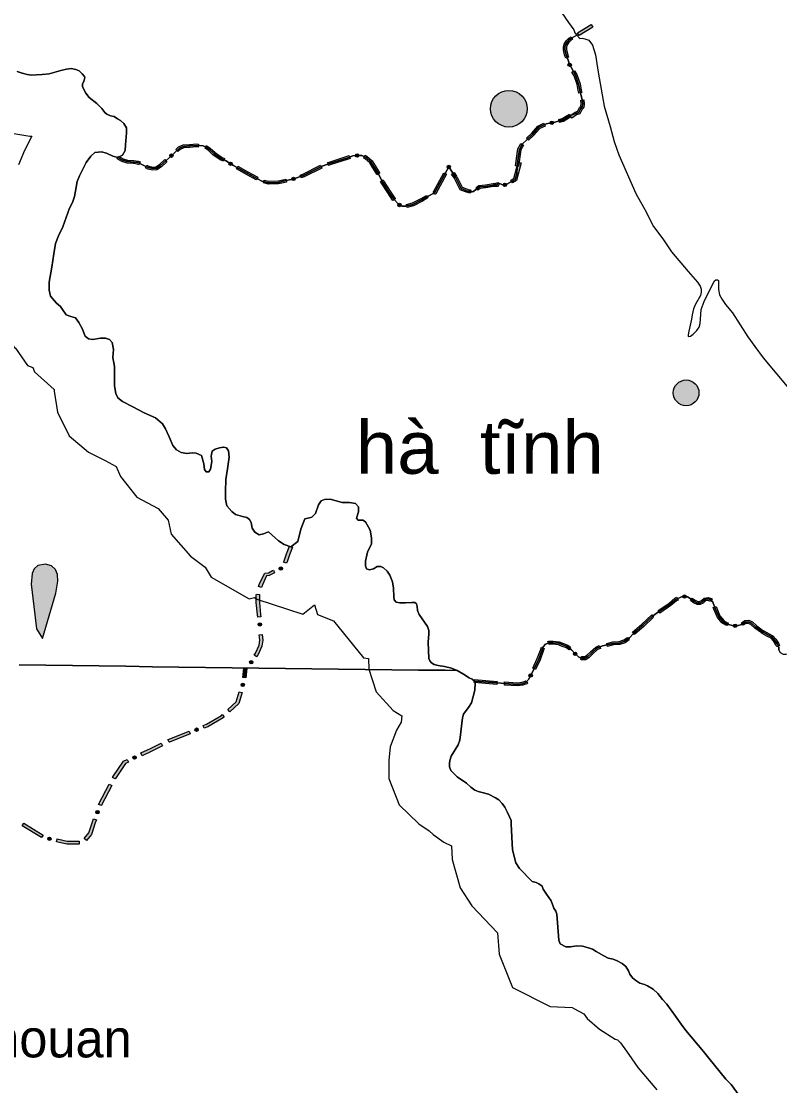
# Model space of a CAD drawing. Header units: metres. Extents: x -835890 to 1024355, y 79891 to 2211954.
# Drawn here: x -309398 to -209098, y 1499002 to 1639864 of the extents above; entities that cross this region are included whole.
import ezdxf
from ezdxf.enums import TextEntityAlignment as Align

# ---------------------------------------------------------------- set-up
doc = ezdxf.new("R2010")
doc.units = ezdxf.units.M
doc.header["$LTSCALE"] = 2200
for name, color, linetype, lineweight in [('11', 7, 'Continuous', 13), ('12', 7, 'Continuous', 13), ('13', 7, 'Continuous', 13), ('18', 7, 'Continuous', 13), ('20', 7, 'Continuous', 13), ('35', 7, 'Continuous', 13), ('36', 7, 'Continuous', 13), ('37', 7, 'Continuous', 13), ('8', 7, 'Continuous', 13)]:
    doc.layers.add(name, color=color, linetype=linetype, lineweight=lineweight)
doc.layers.add('3', color=7, linetype='Continuous')

msp = doc.modelspace()

# ---------------------------------------------------------------- hatches: boundary and pattern name
at = {"layer": '20'}
msp.add_hatch(color=256, dxfattribs=at).paths.add_polyline_path([(-306615, 1558192), (-304848, 1564178), (-304577, 1565779), (-304632, 1566636), (-304873, 1567297), (-305409, 1567813), (-306209, 1568034), (-307230, 1567830), (-307689, 1567408), (-307975, 1566795), (-308100, 1565388), (-307366, 1559485)])
at = {"layer": '37'}
for points in [[(-235836, 1638344), (-234031, 1639445), (-233823, 1639103), (-235628, 1638002)], [(-237396, 1634988), (-237544, 1635431), (-237694, 1636099), (-237694, 1636494), (-237618, 1636840), (-237325, 1637266), (-236978, 1637647), (-236690, 1637823), (-236482, 1637482), (-236721, 1637336), (-237011, 1637017), (-237244, 1636678), (-237294, 1636450), (-237294, 1636144), (-237158, 1635538), (-237016, 1635115)], [(-236984, 1634306, 1), (-236767, 1633912, 1)], [(-235657, 1630357), (-235732, 1630695), (-235889, 1631494), (-236300, 1632646), (-236569, 1633136), (-236219, 1633329), (-235934, 1632811), (-235502, 1631601), (-235341, 1630777), (-235267, 1630444)], [(-236826, 1627377), (-236156, 1627841), (-235797, 1627952), (-235564, 1628439), (-235393, 1628652), (-235355, 1628926), (-235396, 1629422), (-234997, 1629454), (-234953, 1628915), (-235011, 1628489), (-235223, 1628225), (-235511, 1627621), (-235979, 1627477), (-236598, 1627048)], [(-238315, 1626871), (-237868, 1626996), (-237204, 1627384), (-236918, 1627556), (-236712, 1627213), (-237000, 1627040), (-237711, 1626624), (-238207, 1626486)], [(-242578, 1624413), (-241888, 1625054), (-241065, 1625997), (-240278, 1626368), (-240108, 1626006), (-240819, 1625670), (-241601, 1624775), (-242305, 1624120)], [(-239011, 1626485, 1), (-239452, 1626396, 1)], [(-288948, 1622915), (-288594, 1623247), (-288006, 1623503), (-287145, 1623569), (-286191, 1623639), (-285972, 1623623), (-286001, 1623224), (-286191, 1623238), (-287115, 1623170), (-287908, 1623109), (-288371, 1622908), (-288675, 1622623)], [(-284938, 1623427), (-284853, 1623392), (-284409, 1623084), (-283772, 1622479), (-283277, 1622139), (-282817, 1621832), (-282508, 1621704), (-282660, 1621335), (-283006, 1621477), (-283502, 1621808), (-284025, 1622168), (-284662, 1622773), (-285046, 1623039), (-285092, 1623058)], [(-244028, 1620717), (-243715, 1622968), (-243336, 1623672), (-242984, 1623483), (-243328, 1622842), (-243632, 1620662)], [(-296538, 1622008), (-295933, 1621677), (-295337, 1621498), (-294527, 1621436), (-293949, 1621368), (-293693, 1621245), (-293867, 1620885), (-294062, 1620978), (-294566, 1621038), (-295411, 1621103), (-296088, 1621306), (-296730, 1621657)], [(-292792, 1620815), (-292541, 1620696), (-291955, 1620579), (-291588, 1620605), (-291104, 1620918), (-290411, 1621554), (-290140, 1621259), (-290859, 1620601), (-291457, 1620213), (-291981, 1620176), (-292668, 1620313), (-292963, 1620453)], [(-289377, 1622239, 1), (-289706, 1621931, 1)], [(-268879, 1621160), (-268555, 1621271), (-266423, 1621962), (-266033, 1622102), (-265898, 1621725), (-266294, 1621583), (-268429, 1620892), (-268749, 1620782)], [(-264769, 1622114, 1), (-265218, 1622087, 1)], [(-263943, 1622133), (-263686, 1622015), (-263006, 1621403), (-262544, 1620676), (-262031, 1619810), (-262000, 1619753), (-262352, 1619563), (-262379, 1619613), (-262885, 1620467), (-263314, 1621142), (-263908, 1621677), (-264109, 1621769)], [(-281532, 1620897, 1), (-281911, 1621139, 1)], [(-280765, 1620684), (-279442, 1619951), (-278133, 1619248), (-278323, 1618896), (-279633, 1619600), (-280959, 1620334)], [(-272516, 1619517), (-272151, 1619642), (-269841, 1620805), (-269661, 1620447), (-271995, 1619272), (-272387, 1619138)], [(-252758, 1620786, 1), (-252974, 1620391, 1)], [(-244642, 1618836), (-244248, 1619055), (-243697, 1621212), (-243309, 1621113), (-243904, 1618790), (-244447, 1618487)], [(-277275, 1618854), (-276667, 1618702), (-275441, 1618733), (-274792, 1618887), (-274415, 1618972), (-274328, 1618582), (-274702, 1618498), (-275389, 1618334), (-276711, 1618301), (-277372, 1618466)], [(-273185, 1619077, 1), (-273611, 1618932, 1)], [(-261525, 1618873), (-261396, 1618634), (-260605, 1617369), (-259978, 1616459), (-259922, 1616396), (-260221, 1616130), (-260294, 1616212), (-260940, 1617149), (-261741, 1618433), (-261877, 1618683)], [(-254918, 1617297), (-254887, 1617313), (-253522, 1619807), (-253171, 1619615), (-254594, 1617014), (-254734, 1616942)], [(-252154, 1619859), (-251824, 1619350), (-252160, 1619132), (-252490, 1619641)], [(-251814, 1619332), (-251079, 1617895), (-250520, 1617671), (-250155, 1617558), (-250007, 1617577), (-249957, 1617180), (-250190, 1617151), (-250653, 1617293), (-251367, 1617579), (-252170, 1619150)], [(-249247, 1617856), (-248877, 1618130), (-248018, 1618222), (-246975, 1618380), (-246606, 1618404), (-246548, 1618525), (-246187, 1618353), (-246346, 1618021), (-246932, 1617982), (-247966, 1617825), (-248726, 1617743), (-249008, 1617534)], [(-245226, 1618293, 1), (-245653, 1618151, 1)], [(-259178, 1615450, 1), (-259581, 1615651, 1)], [(-258476, 1615609), (-257678, 1615822), (-256523, 1616415), (-255811, 1616827), (-255611, 1616481), (-256332, 1616064), (-257533, 1615447), (-258373, 1615223)], [(-274702, 1568308), (-274626, 1568484), (-274325, 1569391), (-273919, 1570407), (-273548, 1570259), (-273949, 1569254), (-274252, 1568342), (-274334, 1568151)], [(-278017, 1565060), (-277887, 1565449), (-277212, 1566839), (-276718, 1566891), (-276172, 1567188), (-276052, 1567230), (-275920, 1566853), (-276009, 1566821), (-276597, 1566501), (-276950, 1566464), (-277516, 1565297), (-277637, 1564933)], [(-274902, 1567578, 1), (-275253, 1567296, 1)], [(-278133, 1561028), (-278155, 1561315), (-278315, 1562945), (-278315, 1563898), (-278280, 1564072), (-277888, 1563993), (-277915, 1563858), (-277915, 1562965), (-277757, 1561350), (-277734, 1561060)], [(-225182, 1561887), (-223734, 1562873), (-222958, 1563520), (-222715, 1563635), (-222544, 1563274), (-222741, 1563180), (-223493, 1562553), (-224957, 1561556)], [(-221463, 1563716, 1), (-221912, 1563748, 1)], [(-220663, 1563535), (-220279, 1563240), (-219925, 1563077), (-219698, 1563077), (-219447, 1563203), (-219073, 1563543), (-218557, 1563623), (-218109, 1563500), (-217997, 1563376), (-218294, 1563108), (-218328, 1563145), (-218580, 1563214), (-218893, 1563166), (-219219, 1562870), (-219604, 1562677), (-220013, 1562677), (-220487, 1562896), (-220906, 1563217)], [(-217508, 1562435), (-217428, 1562217), (-216996, 1561167), (-216496, 1560580), (-216069, 1560323), (-215901, 1560274), (-216013, 1559890), (-216231, 1559954), (-216759, 1560270), (-217341, 1560957), (-217800, 1562072), (-217884, 1562297)], [(-228248, 1559297), (-227311, 1560093), (-226063, 1561278), (-226006, 1561317), (-225778, 1560988), (-225810, 1560966), (-227044, 1559796), (-227989, 1558992)], [(-277873, 1560271, 1), (-277837, 1559823, 1)], [(-214759, 1559854, 1), (-215207, 1559898, 1)], [(-214144, 1560273), (-213719, 1560557), (-213166, 1560597), (-212711, 1560369), (-212127, 1559850), (-211399, 1559339), (-211628, 1559012), (-212376, 1559535), (-212937, 1560035), (-213247, 1560190), (-213585, 1560166), (-213922, 1559940)], [(-278603, 1555975), (-278434, 1556241), (-277959, 1557284), (-277871, 1557964), (-277936, 1558682), (-277538, 1558718), (-277468, 1557957), (-277571, 1557173), (-278082, 1556050), (-278266, 1555761)], [(-231972, 1557538), (-231154, 1557724), (-230337, 1557787), (-229717, 1557993), (-229205, 1558334), (-228984, 1558002), (-229540, 1557631), (-230257, 1557392), (-231094, 1557327), (-231883, 1557148)], [(-228580, 1559015), (-228248, 1559297), (-227989, 1558992), (-228321, 1558710)], [(-211354, 1559308), (-211191, 1559194), (-210502, 1558818), (-209991, 1558545), (-209607, 1558091), (-209276, 1557561), (-209134, 1557277), (-209492, 1557098), (-209625, 1557365), (-209931, 1557855), (-210247, 1558228), (-210691, 1558466), (-211402, 1558854), (-211584, 1558981)], [(-241757, 1554277), (-241156, 1555530), (-240746, 1556635), (-240600, 1557023), (-240226, 1556882), (-240371, 1556495), (-240788, 1555373), (-241396, 1554104)], [(-239765, 1557770), (-239622, 1557821), (-239038, 1557821), (-238267, 1557753), (-237700, 1557520), (-237102, 1557287), (-236757, 1557018), (-237002, 1556703), (-237301, 1556935), (-237849, 1557148), (-238363, 1557360), (-239056, 1557421), (-239553, 1557421), (-239631, 1557393)], [(-235299, 1555804), (-235230, 1555783), (-234873, 1555783), (-234588, 1555964), (-234123, 1556399), (-233396, 1557057), (-232960, 1557241), (-232804, 1556872), (-233178, 1556715), (-233852, 1556104), (-234342, 1555647), (-234757, 1555383), (-235291, 1555383), (-235417, 1555422)], [(-278827, 1555195, 1), (-279145, 1554876, 1)], [(-236008, 1556003, 1), (-236316, 1556332, 1)], [(-280110, 1553034), (-279987, 1554273), (-279589, 1554233), (-279712, 1552994)], [(-249456, 1552759), (-246467, 1552501), (-246502, 1552103), (-249490, 1552360)], [(-245473, 1552429), (-243805, 1552308), (-243152, 1552401), (-242776, 1552535), (-242726, 1552595), (-242420, 1552337), (-242541, 1552195), (-243056, 1552011), (-243791, 1551906), (-245501, 1552030)], [(-241928, 1553500, 1), (-242138, 1553102, 1)], [(-282085, 1548791), (-280973, 1549813), (-280585, 1551135), (-280201, 1551023), (-280620, 1549593), (-281815, 1548496)], [(-280048, 1552254, 1), (-280174, 1551822, 1)], [(-285360, 1546674), (-284921, 1546850), (-282934, 1548011), (-282822, 1548114), (-282551, 1547820), (-282695, 1547687), (-284745, 1546489), (-285212, 1546302)], [(-290015, 1544803), (-289961, 1544830), (-287217, 1545930), (-287068, 1545558), (-289796, 1544465), (-289836, 1544445)], [(-286005, 1546200, 1), (-286423, 1546032, 1)], [(-293600, 1543037), (-292321, 1543647), (-290909, 1544355), (-290730, 1543997), (-292145, 1543288), (-293428, 1542676)], [(-294213, 1542523, 1), (-294619, 1542329, 1)], [(-297323, 1539785), (-297283, 1539862), (-295901, 1541939), (-295405, 1542176), (-295233, 1541815), (-295629, 1541626), (-296938, 1539658), (-296969, 1539600)], [(-299177, 1536210), (-299144, 1536302), (-297786, 1538899), (-297432, 1538714), (-298777, 1536141), (-298800, 1536076)], [(-299249, 1535413, 1), (-299400, 1534989, 1)], [(-301095, 1531731), (-300483, 1532446), (-299990, 1533928), (-299848, 1534326), (-299472, 1534192), (-299612, 1533797), (-300128, 1532246), (-300791, 1531471)], [(-309067, 1533754), (-306517, 1532173), (-306728, 1531833), (-309278, 1533414)], [(-305466, 1531641, 1), (-305905, 1531739, 1)], [(-304666, 1531668), (-303311, 1531366), (-301743, 1531366), (-301743, 1530966), (-303355, 1530966), (-304753, 1531277)]]:
    msp.add_hatch(color=256, dxfattribs=at).paths.add_polyline_path(points)
at = {"layer": '8'}
for points in [[(-242489, 1628294, 1), (-247348, 1628294, 1)], [(-219774, 1590694, 1), (-223174, 1590694, 1)]]:
    msp.add_hatch(color=256, dxfattribs=at).paths.add_polyline_path(points)

# ---------------------------------------------------------------- linework, layer by layer
at = {"layer": '11'}
for points in [[(-243521, 1622905), (-243120, 1623651), (-242547, 1624168), (-241745, 1624915), (-240942, 1625834), (-239968, 1626293), (-238821, 1626523), (-237815, 1626803), (-236815, 1627384), (-235815, 1627737), (-235654, 1627786), (-235393, 1628332), (-235202, 1628571), (-235154, 1628921), (-235202, 1629510), (-235409, 1630163), (-235536, 1630736), (-235696, 1631548), (-236117, 1632729), (-236913, 1634178), (-237351, 1635485), (-237494, 1636122), (-237494, 1636472), (-237431, 1636759), (-237168, 1637141), (-236850, 1637492), (-235936, 1638049), (-235538, 1637608), (-235237, 1637640), (-234855, 1637564), (-234360, 1637348), (-233851, 1636687), (-233444, 1635440), (-233101, 1633138), (-232300, 1628623), (-231537, 1625952), (-230978, 1623967), (-230355, 1622199), (-228105, 1617074), (-226706, 1614555), (-226198, 1613461), (-225791, 1612724), (-224558, 1611083), (-223414, 1609353), (-221202, 1606759), (-219969, 1605321), (-219613, 1604812), (-219486, 1604405), (-219486, 1603998), (-219562, 1603566), (-220223, 1602421), (-220503, 1601811), (-220681, 1601022), (-220757, 1600463), (-221113, 1598860), (-221189, 1598351), (-221186, 1598167), (-220909, 1598199), (-220528, 1598478), (-220045, 1598962), (-219765, 1599369), (-219613, 1599852), (-219549, 1601060), (-219473, 1601722), (-219066, 1602765), (-217769, 1605461), (-217541, 1605665), (-217337, 1605665), (-217197, 1605550), (-217197, 1604991), (-217197, 1604355), (-217070, 1603668), (-216714, 1603057), (-216257, 1602396), (-215329, 1601264), (-213294, 1598110), (-212405, 1596812), (-211273, 1595349), (-207675, 1590987)], [(-299951, 1597745), (-300531, 1597827), (-300946, 1598201), (-301360, 1599196), (-301775, 1600025), (-302231, 1600606), (-302853, 1600813), (-303475, 1601020), (-303935, 1601702), (-304220, 1602140), (-304759, 1602555), (-305547, 1603467), (-305713, 1604297), (-305713, 1605334), (-305360, 1607325), (-305111, 1609109), (-304863, 1610436), (-304490, 1611474), (-303909, 1612677), (-303018, 1615117), (-302645, 1615863), (-302355, 1616692), (-302189, 1617646), (-302023, 1618641), (-301691, 1619428), (-300821, 1621170), (-300199, 1621999), (-299660, 1622496), (-298789, 1622579), (-298126, 1622413), (-297297, 1621999), (-296634, 1621833), (-296011, 1621491), (-295374, 1621300), (-294547, 1621237), (-294005, 1621173), (-293210, 1620791), (-292605, 1620505), (-291968, 1620377), (-291522, 1620409), (-290981, 1620759), (-289835, 1621810), (-288483, 1623077), (-287957, 1623306), (-287130, 1623370), (-286191, 1623438), (-285331, 1623375), (-284949, 1623215), (-284535, 1622929), (-283899, 1622324), (-283389, 1621973), (-282912, 1621655), (-282371, 1621432), (-281320, 1620763), (-279538, 1619775), (-277580, 1618724), (-276689, 1618501), (-275415, 1618533), (-274747, 1618692), (-273474, 1618979), (-272073, 1619457), (-269606, 1620699), (-268492, 1621081), (-266359, 1621772), (-265532, 1622069), (-264990, 1622101), (-264354, 1622101), (-263797, 1621846), (-263160, 1621272), (-262714, 1620572), (-262205, 1619712), (-261568, 1618533), (-260773, 1617259), (-260136, 1616335), (-259483, 1615603), (-259038, 1615380), (-258560, 1615380), (-257605, 1615635), (-256428, 1616240), (-255600, 1616718), (-254741, 1617164), (-252866, 1620588), (-251992, 1619241), (-251223, 1617737), (-250586, 1617482), (-250173, 1617355), (-249918, 1617387), (-249661, 1617299), (-248802, 1617937), (-247992, 1618023), (-246954, 1618181), (-246476, 1618212), (-246353, 1618469), (-245748, 1618215), (-245461, 1618215), (-245175, 1618310), (-244076, 1618923), (-243880, 1619690), (-243830, 1620690), (-243691, 1621690), (-243521, 1622905)], [(-257357, 1562960), (-257730, 1562960), (-258601, 1562897), (-259348, 1562897), (-259804, 1562980), (-260074, 1563312), (-260136, 1563707), (-260188, 1564866), (-260313, 1565675), (-260499, 1566110), (-260665, 1566567), (-260997, 1567106), (-261516, 1567542), (-261869, 1567708), (-262325, 1567708), (-262823, 1567397), (-263362, 1567272), (-263736, 1567417), (-263860, 1567812), (-263860, 1568434), (-263621, 1569596), (-263082, 1570717), (-263082, 1571506), (-263248, 1572543), (-263870, 1573623), (-264243, 1573830), (-264866, 1573830), (-265073, 1574121), (-264783, 1574951), (-264824, 1575615), (-265198, 1576030), (-265986, 1576196), (-266981, 1576196), (-268537, 1576604), (-269283, 1576562), (-269740, 1576397), (-270072, 1575857), (-270487, 1574712), (-270989, 1574243), (-271275, 1574157), (-271881, 1574014), (-272423, 1572657), (-272826, 1571040), (-273733, 1570333), (-274651, 1570632), (-275364, 1571130), (-276709, 1572290), (-277372, 1572041), (-277953, 1571917), (-278534, 1572248), (-278866, 1572788), (-278990, 1573534), (-279239, 1573949), (-279571, 1574198), (-280151, 1574323), (-281064, 1574613), (-281562, 1574986), (-282204, 1575725), (-282411, 1576637), (-282411, 1577633), (-282328, 1579209), (-282121, 1580619), (-281913, 1582195), (-281996, 1583024), (-282245, 1583439), (-282660, 1583522), (-283199, 1583439), (-283738, 1583232), (-284153, 1582983), (-284277, 1582319), (-284194, 1581614), (-284360, 1580577), (-284609, 1580246), (-284941, 1580246), (-285190, 1580536), (-285272, 1581282), (-285563, 1582402), (-286268, 1582692), (-286807, 1582734), (-287511, 1582651), (-288258, 1582817), (-288880, 1583149), (-289336, 1583730), (-289833, 1584892), (-290331, 1585929), (-290746, 1586593), (-291637, 1587381), (-293130, 1588045), (-294664, 1588833), (-296032, 1589539), (-296613, 1590037), (-296903, 1590617), (-297069, 1591613), (-297090, 1594179), (-297297, 1595381), (-297214, 1596418), (-297380, 1597371), (-297712, 1597745), (-298251, 1597952), (-298914, 1597910), (-299951, 1597745)], [(-209037, 1556317), (-209196, 1556667), (-209228, 1557018), (-209451, 1557463), (-209769, 1557973), (-210119, 1558387), (-210597, 1558642), (-211297, 1559024), (-212251, 1559693), (-212824, 1560202), (-213206, 1560393), (-213652, 1560361), (-214129, 1560043), (-214734, 1559852), (-215386, 1559915), (-216150, 1560138), (-216627, 1560425), (-217169, 1561062), (-217614, 1562145), (-217932, 1563004), (-218219, 1563323), (-218569, 1563418), (-218983, 1563355), (-219333, 1563036), (-219651, 1562877), (-219969, 1562877), (-220383, 1563068), (-220924, 1563482), (-221306, 1563705), (-221751, 1563737), (-222102, 1563705), (-222849, 1563350), (-223613, 1562713), (-225109, 1561695), (-225937, 1561122), (-227178, 1559944), (-228451, 1558862), (-228960, 1558258), (-229628, 1557812), (-230297, 1557589), (-231124, 1557526), (-232524, 1557207), (-233287, 1556886), (-233988, 1556251), (-234465, 1555806), (-234815, 1555583), (-235260, 1555583), (-235674, 1555710), (-236151, 1556156), (-236629, 1556665), (-237201, 1557111), (-237774, 1557334), (-238315, 1557557), (-239047, 1557621), (-239588, 1557621), (-240049, 1557456), (-240368, 1557074), (-240558, 1556565), (-240972, 1555452), (-241704, 1553924), (-242309, 1552779), (-242659, 1552365), (-243104, 1552206), (-243798, 1552107), (-246477, 1552301), (-249473, 1552560), (-249785, 1552788), (-250179, 1552975), (-250905, 1553452), (-251735, 1553950), (-251746, 1553954), (-252482, 1554240), (-253436, 1554489), (-254266, 1554593), (-254785, 1554738), (-255137, 1554947), (-255386, 1555217), (-255490, 1555549), (-255604, 1557708), (-255500, 1558808), (-255500, 1559223), (-255666, 1559763), (-256776, 1561361), (-256983, 1561901), (-257045, 1562399), (-257128, 1562752), (-257357, 1562960)]]:
    msp.add_lwpolyline(points, dxfattribs=at)
at = {"layer": '12'}
for points in [[(-238579, 1521714), (-238724, 1522108), (-238973, 1522482), (-239330, 1523467), (-239923, 1524339), (-240361, 1525020), (-240506, 1525394), (-240934, 1525701), (-241308, 1525888), (-241827, 1526012), (-243503, 1527765), (-243980, 1528513), (-244455, 1530198), (-244608, 1533629), (-244628, 1534106), (-244833, 1534572), (-245126, 1535248), (-245458, 1535871), (-245811, 1536369), (-246247, 1536826), (-246662, 1537096), (-247606, 1537594), (-248436, 1537822), (-248975, 1537926), (-249411, 1538134), (-249930, 1538508), (-250511, 1539027), (-251735, 1539878), (-252596, 1540708), (-252783, 1541186), (-252783, 1541622), (-252741, 1542037), (-252534, 1542598), (-251631, 1544134), (-251382, 1544716), (-251040, 1547685), (-250895, 1548183), (-250687, 1548474), (-250251, 1549034), (-249857, 1549678), (-249432, 1551336), (-249370, 1552269), (-249473, 1552560), (-246477, 1552301), (-243798, 1552107), (-243104, 1552206), (-242659, 1552365), (-242309, 1552779), (-241704, 1553924), (-240972, 1555452), (-240558, 1556565), (-240368, 1557074), (-240049, 1557456), (-239588, 1557621), (-239047, 1557621), (-238315, 1557557), (-237774, 1557334), (-237201, 1557111), (-236629, 1556665), (-236151, 1556156), (-235674, 1555710), (-235260, 1555583), (-234815, 1555583), (-234465, 1555806), (-233988, 1556251), (-233287, 1556886), (-232524, 1557207), (-231124, 1557526), (-230297, 1557589), (-229628, 1557812), (-228960, 1558258), (-228451, 1558862), (-227178, 1559944), (-225937, 1561122), (-225109, 1561695), (-223613, 1562713), (-222849, 1563350), (-222102, 1563705), (-221751, 1563737), (-221306, 1563705), (-220924, 1563482), (-220383, 1563068), (-219969, 1562877), (-219651, 1562877), (-219333, 1563036), (-218983, 1563355), (-218569, 1563418), (-218219, 1563323), (-217932, 1563004), (-217614, 1562145), (-217169, 1561062), (-216627, 1560425), (-216150, 1560138), (-215386, 1559915), (-214734, 1559852), (-214129, 1560043), (-213652, 1560361), (-213206, 1560393), (-212824, 1560202), (-212251, 1559693), (-211297, 1559024)], [(-211297, 1559024), (-210597, 1558642), (-210119, 1558387), (-209769, 1557973), (-209451, 1557463), (-209228, 1557018), (-209196, 1556667), (-209037, 1556317), (-208655, 1556126), (-208305, 1556126), (-207509, 1556253), (-206952, 1556412), (-206539, 1556444), (-206125, 1556221), (-205007, 1554663)], [(-213385, 1496232), (-215533, 1499160), (-216217, 1499866), (-218448, 1502629), (-219175, 1503542), (-221509, 1506304), (-222111, 1507156), (-222858, 1508215), (-224010, 1509814), (-224591, 1510416), (-225214, 1511205), (-225816, 1511787), (-226563, 1512223), (-226999, 1512389), (-227580, 1512555), (-228140, 1512908), (-228566, 1513282), (-228918, 1513781), (-229084, 1514217), (-229437, 1514757), (-229915, 1515172), (-230579, 1515546), (-231139, 1515733), (-231803, 1515878), (-232363, 1516169), (-233349, 1516750), (-233847, 1517083), (-234366, 1517269), (-235196, 1517456), (-235943, 1517498), (-236773, 1517373), (-237373, 1517401), (-238118, 1517775), (-238304, 1518242), (-238537, 1521132), (-238579, 1521714)]]:
    msp.add_lwpolyline(points, dxfattribs=at)
at = {"layer": '13'}
for points in [[(-239661, 1643593), (-237042, 1639726), (-236330, 1638734), (-236210, 1638352), (-235936, 1638049), (-236850, 1637492), (-237168, 1637141), (-237431, 1636759), (-237494, 1636472), (-237494, 1636122), (-237351, 1635485), (-236913, 1634178), (-236117, 1632729), (-235696, 1631548), (-235536, 1630736), (-235409, 1630163), (-235202, 1629510)], [(-251992, 1619241), (-252866, 1620588), (-254741, 1617164), (-255600, 1616718), (-256428, 1616240), (-257605, 1615635), (-258560, 1615380), (-259038, 1615380), (-259483, 1615603), (-260136, 1616335), (-260773, 1617259), (-261568, 1618533), (-262205, 1619712), (-262714, 1620572), (-263160, 1621272), (-263797, 1621846), (-264354, 1622101), (-264990, 1622101), (-265532, 1622069), (-266359, 1621772), (-268492, 1621081), (-269606, 1620699), (-272073, 1619457), (-273474, 1618979), (-274747, 1618692), (-275415, 1618533), (-276689, 1618501), (-277580, 1618724), (-279538, 1619775), (-281320, 1620763), (-282371, 1621432), (-282912, 1621655), (-283389, 1621973), (-283899, 1622324), (-284535, 1622929), (-284949, 1623215), (-285331, 1623375), (-286191, 1623438), (-287130, 1623370), (-287957, 1623306), (-288483, 1623077), (-289835, 1621810), (-290981, 1620759), (-291522, 1620409), (-291968, 1620377), (-292605, 1620505), (-293210, 1620791), (-294005, 1621173), (-294547, 1621237), (-295374, 1621300), (-296011, 1621491), (-296634, 1621833), (-296012, 1622164), (-295680, 1622786), (-295597, 1623533), (-295504, 1625108), (-295483, 1625771), (-295826, 1626354), (-296281, 1626728), (-296675, 1626977), (-297110, 1627246), (-297587, 1627371), (-298084, 1627557), (-298333, 1627806), (-298748, 1628304), (-299390, 1628988), (-300416, 1629797), (-300872, 1630357), (-301141, 1630834), (-301286, 1631228), (-301286, 1631539), (-301141, 1631933), (-301017, 1632368), (-301038, 1632576), (-301348, 1632908), (-301753, 1633302), (-302167, 1633468), (-302789, 1633613), (-303431, 1633550), (-304156, 1633343), (-305732, 1632928), (-306654, 1632804), (-307379, 1632783), (-308001, 1632721), (-308602, 1632825), (-309265, 1633011), (-309928, 1633198)], [(-235202, 1629510), (-235154, 1628921), (-235202, 1628571), (-235393, 1628332), (-235654, 1627786), (-235815, 1627737), (-236815, 1627384), (-237815, 1626803), (-238821, 1626523), (-239968, 1626293), (-240942, 1625834), (-241745, 1624915), (-242547, 1624168), (-243120, 1623651), (-243521, 1622905), (-243691, 1621690), (-243830, 1620690), (-243880, 1619690), (-244076, 1618923), (-245175, 1618310), (-245461, 1618215), (-245748, 1618215), (-246353, 1618469), (-246476, 1618212), (-246954, 1618181), (-247992, 1618023), (-248802, 1617937), (-249661, 1617299), (-249918, 1617387), (-250173, 1617355), (-250586, 1617482), (-251223, 1617737), (-251992, 1619241)]]:
    msp.add_lwpolyline(points, dxfattribs=at)
at = {"layer": '18'}
for points in [[(-309928, 1633198), (-309265, 1633011), (-308602, 1632825), (-308001, 1632721), (-307379, 1632783), (-306654, 1632804), (-305732, 1632928), (-304156, 1633343), (-303431, 1633550), (-302789, 1633613), (-302167, 1633468), (-301753, 1633302), (-301348, 1632908), (-301038, 1632576), (-301017, 1632368), (-301141, 1631933), (-301286, 1631539), (-301286, 1631228), (-301141, 1630834), (-300872, 1630357), (-300416, 1629797), (-299390, 1628988), (-298748, 1628304), (-298333, 1627806), (-298084, 1627557), (-297587, 1627371), (-297110, 1627246), (-296675, 1626977), (-296281, 1626728), (-295826, 1626354), (-295483, 1625771), (-295504, 1625108), (-295597, 1623533), (-295680, 1622786), (-296012, 1622164), (-296634, 1621833), (-297297, 1621999), (-298126, 1622413), (-298789, 1622579), (-299660, 1622496), (-300199, 1621999), (-300821, 1621170), (-301691, 1619428), (-302023, 1618641), (-302189, 1617646), (-302355, 1616692), (-302645, 1615863), (-303018, 1615117), (-303909, 1612677), (-304490, 1611474), (-304863, 1610436), (-305111, 1609109), (-305360, 1607325)], [(-309928, 1633198), (-309265, 1633011), (-308602, 1632825), (-308001, 1632721), (-307379, 1632783), (-306654, 1632804), (-305732, 1632928), (-304156, 1633343), (-303431, 1633550), (-302789, 1633613), (-302167, 1633468), (-301753, 1633302), (-301348, 1632908), (-301038, 1632576), (-301017, 1632368), (-301141, 1631933), (-301286, 1631539), (-301286, 1631228), (-301141, 1630834), (-300872, 1630357), (-300416, 1629797), (-299390, 1628988), (-298748, 1628304), (-298333, 1627806), (-298084, 1627557), (-297587, 1627371), (-297110, 1627246), (-296675, 1626977), (-296281, 1626728), (-295826, 1626354), (-295483, 1625771), (-295504, 1625108), (-295597, 1623533), (-295680, 1622786), (-296012, 1622164), (-296634, 1621833), (-297297, 1621999), (-298126, 1622413), (-298789, 1622579), (-299660, 1622496), (-300199, 1621999), (-300821, 1621170), (-301691, 1619428), (-302023, 1618641), (-302189, 1617646), (-302355, 1616692), (-302645, 1615863), (-303018, 1615117), (-303909, 1612677), (-304490, 1611474), (-304863, 1610436), (-305111, 1609109), (-305360, 1607325)], [(-305360, 1607325), (-305713, 1605334), (-305713, 1604297), (-305547, 1603467), (-304759, 1602555), (-304220, 1602140), (-303935, 1601702), (-303475, 1601020), (-302853, 1600813), (-302231, 1600606), (-301775, 1600025), (-301360, 1599196), (-300946, 1598201), (-300531, 1597827), (-299951, 1597745), (-298914, 1597910), (-298251, 1597952), (-297712, 1597745), (-297380, 1597371), (-297214, 1596418), (-297297, 1595381), (-297090, 1594179), (-297069, 1591613), (-296903, 1590617), (-296613, 1590037), (-296032, 1589539), (-294664, 1588833), (-293130, 1588045), (-291637, 1587381), (-290746, 1586593), (-290331, 1585929), (-289833, 1584892), (-289336, 1583730), (-288880, 1583149), (-288258, 1582817), (-287511, 1582651), (-286807, 1582734), (-286268, 1582692), (-285563, 1582402), (-285272, 1581282), (-285190, 1580536), (-284941, 1580246), (-284609, 1580246), (-284360, 1580577), (-284194, 1581614), (-284277, 1582319), (-284153, 1582983), (-283738, 1583232), (-283199, 1583439), (-282660, 1583522), (-282245, 1583439), (-281996, 1583024), (-281913, 1582195), (-282121, 1580619), (-282328, 1579209), (-282411, 1577633), (-282411, 1576637), (-282204, 1575725), (-281562, 1574986), (-281064, 1574613), (-280151, 1574323), (-279571, 1574198), (-279239, 1573949), (-278990, 1573534), (-278866, 1572788), (-278534, 1572248), (-277953, 1571917), (-277372, 1572041), (-276709, 1572290), (-275364, 1571130), (-274651, 1570632), (-273733, 1570333), (-272826, 1571040), (-272423, 1572657), (-271881, 1574014), (-271275, 1574157), (-270989, 1574243), (-270487, 1574712), (-270072, 1575857), (-269740, 1576397), (-269283, 1576562), (-268537, 1576604), (-266981, 1576196), (-265986, 1576196), (-265198, 1576030), (-264824, 1575615), (-264783, 1574951), (-265073, 1574121), (-264866, 1573830), (-264243, 1573830), (-263870, 1573623), (-263248, 1572543), (-263082, 1571506), (-263082, 1570717), (-263621, 1569596), (-263860, 1568434), (-263860, 1567812), (-263736, 1567417), (-263362, 1567272), (-262823, 1567397), (-262325, 1567708)], [(-305360, 1607325), (-305713, 1605334), (-305713, 1604297), (-305547, 1603467), (-304759, 1602555), (-304220, 1602140), (-303935, 1601702), (-303475, 1601020), (-302853, 1600813), (-302231, 1600606), (-301775, 1600025), (-301360, 1599196), (-300946, 1598201), (-300531, 1597827), (-299951, 1597745), (-298914, 1597910), (-298251, 1597952), (-297712, 1597745), (-297380, 1597371), (-297214, 1596418), (-297297, 1595381), (-297090, 1594179), (-297069, 1591613), (-296903, 1590617), (-296613, 1590037), (-296032, 1589539), (-294664, 1588833), (-293130, 1588045), (-291637, 1587381), (-290746, 1586593), (-290331, 1585929), (-289833, 1584892), (-289336, 1583730), (-288880, 1583149), (-288258, 1582817), (-287511, 1582651), (-286807, 1582734), (-286268, 1582692), (-285563, 1582402), (-285272, 1581282), (-285190, 1580536), (-284941, 1580246), (-284609, 1580246), (-284360, 1580577), (-284194, 1581614), (-284277, 1582319), (-284153, 1582983), (-283738, 1583232), (-283199, 1583439), (-282660, 1583522), (-282245, 1583439), (-281996, 1583024), (-281913, 1582195), (-282121, 1580619), (-282328, 1579209), (-282411, 1577633), (-282411, 1576637), (-282204, 1575725), (-281562, 1574986), (-281064, 1574613), (-280151, 1574323), (-279571, 1574198), (-279239, 1573949), (-278990, 1573534), (-278866, 1572788), (-278534, 1572248), (-277953, 1571917), (-277372, 1572041), (-276709, 1572290), (-275364, 1571130), (-274651, 1570632), (-273733, 1570333), (-272826, 1571040), (-272423, 1572657), (-271881, 1574014), (-271275, 1574157), (-270989, 1574243), (-270487, 1574712), (-270072, 1575857), (-269740, 1576397), (-269283, 1576562), (-268537, 1576604), (-266981, 1576196), (-265986, 1576196), (-265198, 1576030), (-264824, 1575615), (-264783, 1574951), (-265073, 1574121), (-264866, 1573830), (-264243, 1573830), (-263870, 1573623), (-263248, 1572543), (-263082, 1571506), (-263082, 1570717), (-263621, 1569596), (-263860, 1568434), (-263860, 1567812), (-263736, 1567417), (-263362, 1567272), (-262823, 1567397), (-262325, 1567708)], [(-262325, 1567708), (-261869, 1567708), (-261516, 1567542), (-260997, 1567106), (-260665, 1566567), (-260499, 1566110), (-260313, 1565675), (-260188, 1564866), (-260136, 1563707), (-260074, 1563312), (-259804, 1562980), (-259348, 1562897), (-258601, 1562897), (-257730, 1562960), (-257357, 1562960), (-257128, 1562752), (-257045, 1562399), (-256983, 1561901), (-256776, 1561361), (-255666, 1559763), (-255500, 1559223), (-255500, 1558808), (-255604, 1557708), (-255490, 1555549), (-255386, 1555217), (-255137, 1554947), (-254785, 1554738), (-254266, 1554593), (-253436, 1554489), (-252482, 1554240), (-251746, 1553954), (-253360, 1553973), (-256879, 1554014), (-260397, 1554055), (-263916, 1554097), (-267435, 1554140), (-270953, 1554183), (-274472, 1554227), (-277991, 1554271), (-281510, 1554316), (-285028, 1554362), (-288547, 1554408), (-292066, 1554454), (-295584, 1554502), (-299103, 1554549), (-302621, 1554598), (-306140, 1554647), (-309659, 1554696)], [(-262325, 1567708), (-261869, 1567708), (-261516, 1567542), (-260997, 1567106), (-260665, 1566567), (-260499, 1566110), (-260313, 1565675), (-260188, 1564866), (-260136, 1563707), (-260074, 1563312), (-259804, 1562980), (-259348, 1562897), (-258601, 1562897), (-257730, 1562960), (-257357, 1562960), (-257128, 1562752), (-257045, 1562399), (-256983, 1561901), (-256776, 1561361), (-255666, 1559763), (-255500, 1559223), (-255500, 1558808), (-255604, 1557708), (-255490, 1555549), (-255386, 1555217), (-255137, 1554947), (-254785, 1554738), (-254266, 1554593), (-253436, 1554489), (-252482, 1554240), (-251746, 1553954), (-253360, 1553973), (-256879, 1554014), (-260397, 1554055), (-263916, 1554097), (-267435, 1554140), (-270953, 1554183), (-274472, 1554227), (-277991, 1554271), (-281510, 1554316), (-285028, 1554362), (-288547, 1554408), (-292066, 1554454), (-295584, 1554502), (-299103, 1554549), (-302621, 1554598), (-306140, 1554647), (-309659, 1554696)], [(-309659, 1554696), (-306140, 1554647), (-302621, 1554598), (-299103, 1554549), (-295584, 1554502), (-292066, 1554454), (-288547, 1554408), (-285028, 1554362), (-281510, 1554316), (-277991, 1554271), (-274472, 1554227), (-270953, 1554183), (-267435, 1554140), (-263916, 1554097), (-260397, 1554055), (-256879, 1554014), (-253360, 1553973), (-251746, 1553954), (-251735, 1553950), (-250905, 1553452), (-250179, 1552975), (-249785, 1552788), (-249473, 1552560), (-249370, 1552269), (-249432, 1551336), (-249857, 1549678), (-250251, 1549034), (-250687, 1548474), (-250895, 1548183), (-251040, 1547685), (-251382, 1544716), (-251631, 1544134), (-252534, 1542598), (-252741, 1542037), (-252783, 1541622), (-252783, 1541186), (-252596, 1540708), (-251735, 1539878), (-250511, 1539027), (-249930, 1538508), (-249411, 1538134), (-248975, 1537926), (-248436, 1537822), (-247606, 1537594), (-246662, 1537096), (-246247, 1536826), (-245811, 1536369), (-245458, 1535871), (-245126, 1535248)], [(-245126, 1535248), (-244833, 1534572), (-244628, 1534106), (-244608, 1533629), (-244455, 1530198), (-243980, 1528513), (-243503, 1527765), (-241827, 1526012), (-241308, 1525888), (-240934, 1525701), (-240506, 1525394), (-240361, 1525020), (-239923, 1524339), (-239330, 1523467), (-238973, 1522482), (-238724, 1522108), (-238579, 1521714), (-238537, 1521132), (-238304, 1518242), (-238118, 1517775), (-237373, 1517401), (-236773, 1517373), (-235943, 1517498), (-235196, 1517456), (-234366, 1517269), (-233847, 1517083), (-233349, 1516750), (-232363, 1516169), (-231803, 1515878), (-231139, 1515733), (-230579, 1515546), (-229915, 1515172), (-229437, 1514757), (-229084, 1514217), (-228918, 1513781), (-228566, 1513282), (-228140, 1512908), (-227580, 1512555), (-226999, 1512389), (-226563, 1512223), (-225816, 1511787), (-225214, 1511205), (-224591, 1510416), (-224010, 1509814), (-222858, 1508215), (-222111, 1507156), (-221509, 1506304), (-219175, 1503542), (-218448, 1502629), (-216217, 1499866), (-215533, 1499160), (-213385, 1496232)]]:
    msp.add_lwpolyline(points, dxfattribs=at)
at = {"layer": '20'}
msp.add_lwpolyline([(-306615, 1558192), (-304848, 1564178), (-304577, 1565779), (-304632, 1566636), (-304873, 1567297), (-305409, 1567813), (-306209, 1568034), (-307230, 1567830), (-307689, 1567408), (-307975, 1566795), (-308100, 1565388), (-307366, 1559485)], close=True, dxfattribs=at)
at = {"layer": '35'}
for points in [[(-305360, 1607325), (-305111, 1609109), (-304863, 1610436), (-304490, 1611474), (-303909, 1612677), (-303018, 1615117), (-302645, 1615863), (-302355, 1616692), (-302189, 1617646), (-302023, 1618641), (-301691, 1619428), (-300821, 1621170), (-300199, 1621999), (-299660, 1622496), (-298789, 1622579), (-298126, 1622413), (-297297, 1621999), (-296634, 1621833), (-296012, 1622164), (-295680, 1622786), (-295597, 1623533), (-295504, 1625108), (-295483, 1625771), (-295826, 1626354), (-296281, 1626728), (-296675, 1626977), (-297110, 1627246), (-297587, 1627371), (-298084, 1627557), (-298333, 1627806), (-298748, 1628304), (-299390, 1628988), (-300416, 1629797), (-300872, 1630357), (-301141, 1630834), (-301286, 1631228), (-301286, 1631539), (-301141, 1631933), (-301017, 1632368), (-301038, 1632576), (-301348, 1632908), (-301753, 1633302), (-302167, 1633468), (-302789, 1633613), (-303431, 1633550), (-304156, 1633343), (-305732, 1632928), (-306654, 1632804), (-307379, 1632783), (-308001, 1632721), (-308602, 1632825), (-309265, 1633011), (-309928, 1633198)], [(-310370, 1625012), (-308288, 1624652), (-308010, 1624680), (-308963, 1622773), (-309760, 1620881)], [(-313263, 1608575), (-313713, 1606036), (-313713, 1603505), (-312979, 1599834), (-310284, 1596712), (-310148, 1596607), (-308588, 1594292), (-307886, 1594058), (-307637, 1593460), (-305065, 1591145), (-305063, 1590920), (-304597, 1588117), (-303047, 1585016), (-300530, 1582857), (-298325, 1581720), (-296854, 1580964), (-296276, 1579615), (-294132, 1576884), (-291301, 1575373), (-289976, 1573828)], [(-282623, 1583515), (-282660, 1583522), (-283199, 1583439), (-283738, 1583232), (-284153, 1582983), (-284277, 1582319), (-284194, 1581614), (-284360, 1580577), (-284609, 1580246), (-284941, 1580246), (-285190, 1580536), (-285272, 1581282), (-285563, 1582402), (-286268, 1582692), (-286807, 1582734), (-287511, 1582651), (-288258, 1582817), (-288880, 1583149), (-289336, 1583730), (-289833, 1584892), (-290331, 1585929), (-290746, 1586593), (-291637, 1587381), (-293130, 1588045), (-294664, 1588833), (-296032, 1589539), (-296613, 1590037), (-296903, 1590617), (-297069, 1591613), (-297090, 1594179), (-297297, 1595381), (-297214, 1596418), (-297380, 1597371), (-297712, 1597745), (-298251, 1597952), (-298914, 1597910), (-299951, 1597745), (-300531, 1597827), (-300946, 1598201), (-301360, 1599196), (-301775, 1600025), (-302231, 1600606), (-302853, 1600813), (-303475, 1601020), (-303935, 1601702), (-304220, 1602140), (-304759, 1602555), (-305547, 1603467), (-305713, 1604297), (-305713, 1605334), (-305360, 1607325)], [(-262823, 1567397), (-263362, 1567272), (-263736, 1567417), (-263860, 1567812), (-263860, 1568434), (-263621, 1569596), (-263082, 1570717), (-263082, 1571506), (-263248, 1572543), (-263870, 1573623), (-264243, 1573830), (-264866, 1573830), (-265073, 1574121), (-264783, 1574951), (-264824, 1575615), (-265198, 1576030), (-265986, 1576196), (-266981, 1576196), (-268537, 1576604), (-269283, 1576562), (-269740, 1576397), (-270072, 1575857), (-270487, 1574712), (-270989, 1574243), (-271275, 1574157), (-271881, 1574014), (-272423, 1572657), (-272826, 1571040), (-273733, 1570333), (-274651, 1570632), (-275364, 1571130), (-276709, 1572290), (-277372, 1572041), (-277953, 1571917), (-278534, 1572248), (-278866, 1572788), (-278990, 1573534), (-279239, 1573949), (-279571, 1574198), (-280151, 1574323), (-281064, 1574613), (-281562, 1574986), (-282204, 1575725), (-282411, 1576637), (-282411, 1577633), (-282328, 1579209), (-282121, 1580619), (-281913, 1582195), (-281996, 1583024), (-282245, 1583439), (-282623, 1583515)], [(-289976, 1573828), (-289560, 1571995), (-287043, 1569097), (-285083, 1567627), (-284276, 1566316), (-279267, 1563453), (-278561, 1563605), (-278260, 1563394), (-272170, 1561409), (-270611, 1562624), (-270209, 1561351), (-268130, 1560543)], [(-235196, 1517456), (-235943, 1517498), (-236773, 1517373), (-237373, 1517401), (-238118, 1517775), (-238304, 1518242), (-238537, 1521132), (-238579, 1521714), (-238724, 1522108), (-238973, 1522482), (-239330, 1523467), (-239923, 1524339), (-240361, 1525020), (-240506, 1525394), (-240934, 1525701), (-241308, 1525888), (-241827, 1526012), (-243503, 1527765), (-243980, 1528513), (-244455, 1530198), (-244608, 1533629), (-244628, 1534106), (-244833, 1534572), (-245126, 1535248), (-245458, 1535871), (-245811, 1536369), (-246247, 1536826), (-246662, 1537096), (-247606, 1537594), (-248436, 1537822), (-248975, 1537926), (-249411, 1538134), (-249930, 1538508), (-250511, 1539027), (-251735, 1539878), (-252596, 1540708), (-252783, 1541186), (-252783, 1541622), (-252741, 1542037), (-252534, 1542598), (-251631, 1544134), (-251382, 1544716), (-251040, 1547685), (-250895, 1548183), (-250687, 1548474), (-250251, 1549034), (-249857, 1549678), (-249432, 1551336), (-249370, 1552269), (-249473, 1552560), (-249785, 1552788), (-250179, 1552975), (-250905, 1553452), (-251735, 1553950), (-252482, 1554240), (-253436, 1554489), (-254266, 1554593), (-254785, 1554738), (-255137, 1554947), (-255386, 1555217), (-255490, 1555549), (-255604, 1557708), (-255500, 1558808), (-255500, 1559223), (-255666, 1559763), (-256776, 1561361), (-256983, 1561901), (-257045, 1562399), (-257128, 1562752), (-257357, 1562960), (-257730, 1562960), (-258601, 1562897), (-259348, 1562897), (-259804, 1562980), (-260074, 1563312), (-260136, 1563707), (-260188, 1564866), (-260313, 1565675), (-260499, 1566110), (-260665, 1566567), (-260997, 1567106), (-261516, 1567542), (-261869, 1567708), (-262325, 1567708), (-262823, 1567397)], [(-268130, 1560543), (-264149, 1555639), (-263499, 1555521), (-263425, 1554123), (-262486, 1551115), (-260222, 1548660), (-259060, 1547972), (-259159, 1547115), (-259790, 1546039), (-260600, 1543853), (-260783, 1542021), (-260783, 1539677), (-259409, 1536165), (-256828, 1533675), (-255478, 1532737), (-254947, 1532262), (-253503, 1531222), (-252487, 1530738), (-252406, 1528919), (-251360, 1525205), (-249825, 1522801), (-246410, 1519230), (-246182, 1516398), (-244423, 1511987), (-239438, 1509487), (-236558, 1509355)], [(-213385, 1496232), (-215533, 1499160), (-216217, 1499866), (-218448, 1502629), (-219175, 1503542), (-221509, 1506304), (-222111, 1507156), (-222858, 1508215), (-224010, 1509814), (-224591, 1510416), (-225214, 1511205), (-225816, 1511787), (-226563, 1512223), (-226999, 1512389), (-227580, 1512555), (-228140, 1512908), (-228566, 1513282), (-228918, 1513781), (-229084, 1514217), (-229437, 1514757), (-229915, 1515172), (-230579, 1515546), (-231139, 1515733), (-231803, 1515878), (-232363, 1516169), (-233349, 1516750), (-233847, 1517083), (-234366, 1517269), (-235196, 1517456)], [(-236558, 1509355), (-236241, 1509168), (-234998, 1508523), (-234552, 1507893), (-232943, 1506479), (-230878, 1505178), (-230568, 1505089), (-230166, 1504672), (-229373, 1503571), (-228646, 1502541), (-227843, 1501404), (-225362, 1498470)]]:
    msp.add_lwpolyline(points, dxfattribs=at)
at = {"layer": '36'}
for points in [[(-309928, 1633198), (-309265, 1633011), (-308602, 1632825), (-308001, 1632721), (-307379, 1632783), (-306654, 1632804), (-305732, 1632928), (-304156, 1633343), (-303431, 1633550), (-302789, 1633613), (-302167, 1633468), (-301753, 1633302), (-301348, 1632908), (-301038, 1632576), (-301017, 1632368), (-301141, 1631933), (-301286, 1631539), (-301286, 1631228), (-301141, 1630834), (-300872, 1630357), (-300416, 1629797), (-299390, 1628988), (-298748, 1628304), (-298333, 1627806), (-298084, 1627557), (-297587, 1627371), (-297110, 1627246), (-296675, 1626977), (-296281, 1626728), (-295826, 1626354), (-295483, 1625771), (-295504, 1625108), (-295597, 1623533), (-295680, 1622786), (-296012, 1622164), (-296634, 1621833), (-297297, 1621999), (-298126, 1622413), (-298789, 1622579), (-299660, 1622496), (-300199, 1621999), (-300821, 1621170), (-301691, 1619428), (-302023, 1618641), (-302189, 1617646), (-302355, 1616692), (-302645, 1615863), (-303018, 1615117), (-303909, 1612677), (-304490, 1611474), (-304863, 1610436), (-305111, 1609109), (-305360, 1607325)], [(-305360, 1607325), (-305713, 1605334), (-305713, 1604297), (-305547, 1603467), (-304759, 1602555), (-304220, 1602140), (-303935, 1601702), (-303475, 1601020), (-302853, 1600813), (-302231, 1600606), (-301775, 1600025), (-301360, 1599196), (-300946, 1598201), (-300531, 1597827), (-299951, 1597745), (-298914, 1597910), (-298251, 1597952), (-297712, 1597745), (-297380, 1597371), (-297214, 1596418), (-297297, 1595381), (-297090, 1594179), (-297069, 1591613), (-296903, 1590617), (-296613, 1590037), (-296032, 1589539), (-294664, 1588833), (-293130, 1588045), (-291637, 1587381), (-290746, 1586593), (-290331, 1585929), (-289833, 1584892), (-289336, 1583730), (-288880, 1583149), (-288258, 1582817), (-287511, 1582651), (-286807, 1582734), (-286268, 1582692), (-285563, 1582402), (-285272, 1581282), (-285190, 1580536), (-284941, 1580246), (-284609, 1580246), (-284360, 1580577), (-284194, 1581614), (-284277, 1582319), (-284153, 1582983), (-283738, 1583232), (-283199, 1583439), (-282660, 1583522), (-282245, 1583439), (-281996, 1583024), (-281913, 1582195), (-282121, 1580619), (-282328, 1579209), (-282411, 1577633), (-282411, 1576637), (-282204, 1575725), (-281562, 1574986), (-281064, 1574613), (-280151, 1574323), (-279571, 1574198), (-279239, 1573949), (-278990, 1573534), (-278866, 1572788), (-278534, 1572248), (-277953, 1571917), (-277372, 1572041), (-276709, 1572290), (-275364, 1571130), (-274651, 1570632), (-273733, 1570333), (-272826, 1571040), (-272423, 1572657), (-271881, 1574014), (-271275, 1574157), (-270989, 1574243), (-270487, 1574712), (-270072, 1575857), (-269740, 1576397), (-269283, 1576562), (-268537, 1576604), (-266981, 1576196), (-265986, 1576196), (-265198, 1576030), (-264824, 1575615), (-264783, 1574951), (-265073, 1574121), (-264866, 1573830), (-264243, 1573830), (-263870, 1573623), (-263248, 1572543), (-263082, 1571506), (-263082, 1570717), (-263621, 1569596), (-263860, 1568434), (-263860, 1567812), (-263736, 1567417), (-263362, 1567272), (-262823, 1567397)], [(-262823, 1567397), (-262325, 1567708), (-261869, 1567708), (-261516, 1567542), (-260997, 1567106), (-260665, 1566567), (-260499, 1566110), (-260313, 1565675), (-260188, 1564866), (-260136, 1563707), (-260074, 1563312), (-259804, 1562980), (-259348, 1562897), (-258601, 1562897), (-257730, 1562960), (-257357, 1562960), (-257128, 1562752), (-257045, 1562399), (-256983, 1561901), (-256776, 1561361), (-255666, 1559763), (-255500, 1559223), (-255500, 1559144)], [(-255500, 1559144), (-255500, 1558808), (-255604, 1557708), (-255490, 1555549), (-255386, 1555217), (-255137, 1554947), (-254785, 1554738), (-254266, 1554593), (-253436, 1554489), (-252482, 1554240), (-251735, 1553950), (-250905, 1553452), (-250179, 1552975), (-249785, 1552788), (-249473, 1552560), (-249370, 1552269), (-249432, 1551336), (-249857, 1549678), (-250251, 1549034), (-250687, 1548474), (-250895, 1548183), (-251040, 1547685), (-251382, 1544716), (-251631, 1544134), (-252534, 1542598), (-252741, 1542037), (-252783, 1541622), (-252783, 1541186), (-252596, 1540708), (-251735, 1539878), (-250511, 1539027), (-249930, 1538508), (-249411, 1538134), (-248975, 1537926), (-248436, 1537822), (-247606, 1537594), (-246662, 1537096), (-246247, 1536826), (-245811, 1536369), (-245458, 1535871), (-245126, 1535248), (-244833, 1534572), (-244628, 1534106), (-244608, 1533629), (-244455, 1530198), (-243980, 1528513), (-243503, 1527765), (-241827, 1526012), (-241308, 1525888), (-240934, 1525701), (-240506, 1525394), (-240361, 1525020), (-239923, 1524339), (-239330, 1523467), (-238973, 1522482), (-238724, 1522108), (-238579, 1521714), (-238537, 1521132), (-238304, 1518242), (-238118, 1517775), (-237373, 1517401), (-236773, 1517373), (-235943, 1517498), (-235196, 1517456)], [(-235196, 1517456), (-234366, 1517269), (-233847, 1517083), (-233349, 1516750), (-232363, 1516169), (-231803, 1515878), (-231139, 1515733), (-230579, 1515546), (-229915, 1515172), (-229437, 1514757), (-229084, 1514217), (-228918, 1513781), (-228566, 1513282), (-228140, 1512908), (-227580, 1512555), (-226999, 1512389), (-226563, 1512223), (-225816, 1511787), (-225214, 1511205), (-224591, 1510416), (-224010, 1509814), (-222858, 1508215), (-222111, 1507156), (-221509, 1506304), (-219175, 1503542), (-218448, 1502629), (-216217, 1499866), (-215533, 1499160), (-213385, 1496232)]]:
    msp.add_lwpolyline(points, dxfattribs=at)
at = {"layer": '37'}
for points in [[(-235836, 1638344), (-234031, 1639445), (-233823, 1639103), (-235628, 1638002)], [(-237396, 1634988), (-237544, 1635431), (-237694, 1636099), (-237694, 1636494), (-237618, 1636840), (-237325, 1637266), (-236978, 1637647), (-236690, 1637823), (-236482, 1637482), (-236721, 1637336), (-237011, 1637017), (-237244, 1636678), (-237294, 1636450), (-237294, 1636144), (-237158, 1635538), (-237016, 1635115)], [(-235657, 1630357), (-235732, 1630695), (-235889, 1631494), (-236300, 1632646), (-236569, 1633136), (-236219, 1633329), (-235934, 1632811), (-235502, 1631601), (-235341, 1630777), (-235267, 1630444)], [(-236826, 1627377), (-236156, 1627841), (-235797, 1627952), (-235564, 1628439), (-235393, 1628652), (-235355, 1628926), (-235396, 1629422), (-234997, 1629454), (-234953, 1628915), (-235011, 1628489), (-235223, 1628225), (-235511, 1627621), (-235979, 1627477), (-236598, 1627048)], [(-238315, 1626871), (-237868, 1626996), (-237204, 1627384), (-236918, 1627556), (-236712, 1627213), (-237000, 1627040), (-237711, 1626624), (-238207, 1626486)], [(-242578, 1624413), (-241888, 1625054), (-241065, 1625997), (-240278, 1626368), (-240108, 1626006), (-240819, 1625670), (-241601, 1624775), (-242305, 1624120)], [(-288948, 1622915), (-288594, 1623247), (-288006, 1623503), (-287145, 1623569), (-286191, 1623639), (-285972, 1623623), (-286001, 1623224), (-286191, 1623238), (-287115, 1623170), (-287908, 1623109), (-288371, 1622908), (-288675, 1622623)], [(-284938, 1623427), (-284853, 1623392), (-284409, 1623084), (-283772, 1622479), (-283277, 1622139), (-282817, 1621832), (-282508, 1621704), (-282660, 1621335), (-283006, 1621477), (-283502, 1621808), (-284025, 1622168), (-284662, 1622773), (-285046, 1623039), (-285092, 1623058)], [(-244028, 1620717), (-243715, 1622968), (-243336, 1623672), (-242984, 1623483), (-243328, 1622842), (-243632, 1620662)], [(-296538, 1622008), (-295933, 1621677), (-295337, 1621498), (-294527, 1621436), (-293949, 1621368), (-293693, 1621245), (-293867, 1620885), (-294062, 1620978), (-294566, 1621038), (-295411, 1621103), (-296088, 1621306), (-296730, 1621657)], [(-292792, 1620815), (-292541, 1620696), (-291955, 1620579), (-291588, 1620605), (-291104, 1620918), (-290411, 1621554), (-290140, 1621259), (-290859, 1620601), (-291457, 1620213), (-291981, 1620176), (-292668, 1620313), (-292963, 1620453)], [(-268879, 1621160), (-268555, 1621271), (-266423, 1621962), (-266033, 1622102), (-265898, 1621725), (-266294, 1621583), (-268429, 1620892), (-268749, 1620782)], [(-263943, 1622133), (-263686, 1622015), (-263006, 1621403), (-262544, 1620676), (-262031, 1619810), (-262000, 1619753), (-262352, 1619563), (-262379, 1619613), (-262885, 1620467), (-263314, 1621142), (-263908, 1621677), (-264109, 1621769)], [(-280765, 1620684), (-279442, 1619951), (-278133, 1619248), (-278323, 1618896), (-279633, 1619600), (-280959, 1620334)], [(-272516, 1619517), (-272151, 1619642), (-269841, 1620805), (-269661, 1620447), (-271995, 1619272), (-272387, 1619138)], [(-244642, 1618836), (-244248, 1619055), (-243697, 1621212), (-243309, 1621113), (-243904, 1618790), (-244447, 1618487)], [(-277275, 1618854), (-276667, 1618702), (-275441, 1618733), (-274792, 1618887), (-274415, 1618972), (-274328, 1618582), (-274702, 1618498), (-275389, 1618334), (-276711, 1618301), (-277372, 1618466)], [(-261525, 1618873), (-261396, 1618634), (-260605, 1617369), (-259978, 1616459), (-259922, 1616396), (-260221, 1616130), (-260294, 1616212), (-260940, 1617149), (-261741, 1618433), (-261877, 1618683)], [(-254918, 1617297), (-254887, 1617313), (-253522, 1619807), (-253171, 1619615), (-254594, 1617014), (-254734, 1616942)], [(-252154, 1619859), (-251824, 1619350), (-252160, 1619132), (-252490, 1619641)], [(-251814, 1619332), (-251079, 1617895), (-250520, 1617671), (-250155, 1617558), (-250007, 1617577), (-249957, 1617180), (-250190, 1617151), (-250653, 1617293), (-251367, 1617579), (-252170, 1619150)], [(-249247, 1617856), (-248877, 1618130), (-248018, 1618222), (-246975, 1618380), (-246606, 1618404), (-246548, 1618525), (-246187, 1618353), (-246346, 1618021), (-246932, 1617982), (-247966, 1617825), (-248726, 1617743), (-249008, 1617534)], [(-258476, 1615609), (-257678, 1615822), (-256523, 1616415), (-255811, 1616827), (-255611, 1616481), (-256332, 1616064), (-257533, 1615447), (-258373, 1615223)], [(-274702, 1568308), (-274626, 1568484), (-274325, 1569391), (-273919, 1570407), (-273548, 1570259), (-273949, 1569254), (-274252, 1568342), (-274334, 1568151)], [(-278017, 1565060), (-277887, 1565449), (-277212, 1566839), (-276718, 1566891), (-276172, 1567188), (-276052, 1567230), (-275920, 1566853), (-276009, 1566821), (-276597, 1566501), (-276950, 1566464), (-277516, 1565297), (-277637, 1564933)], [(-278133, 1561028), (-278155, 1561315), (-278315, 1562945), (-278315, 1563898), (-278280, 1564072), (-277888, 1563993), (-277915, 1563858), (-277915, 1562965), (-277757, 1561350), (-277734, 1561060)], [(-225182, 1561887), (-223734, 1562873), (-222958, 1563520), (-222715, 1563635), (-222544, 1563274), (-222741, 1563180), (-223493, 1562553), (-224957, 1561556)], [(-220663, 1563535), (-220279, 1563240), (-219925, 1563077), (-219698, 1563077), (-219447, 1563203), (-219073, 1563543), (-218557, 1563623), (-218109, 1563500), (-217997, 1563376), (-218294, 1563108), (-218328, 1563145), (-218580, 1563214), (-218893, 1563166), (-219219, 1562870), (-219604, 1562677), (-220013, 1562677), (-220487, 1562896), (-220906, 1563217)], [(-217508, 1562435), (-217428, 1562217), (-216996, 1561167), (-216496, 1560580), (-216069, 1560323), (-215901, 1560274), (-216013, 1559890), (-216231, 1559954), (-216759, 1560270), (-217341, 1560957), (-217800, 1562072), (-217884, 1562297)], [(-228248, 1559297), (-227311, 1560093), (-226063, 1561278), (-226006, 1561317), (-225778, 1560988), (-225810, 1560966), (-227044, 1559796), (-227989, 1558992)], [(-214144, 1560273), (-213719, 1560557), (-213166, 1560597), (-212711, 1560369), (-212127, 1559850), (-211399, 1559339), (-211628, 1559012), (-212376, 1559535), (-212937, 1560035), (-213247, 1560190), (-213585, 1560166), (-213922, 1559940)], [(-278603, 1555975), (-278434, 1556241), (-277959, 1557284), (-277871, 1557964), (-277936, 1558682), (-277538, 1558718), (-277468, 1557957), (-277571, 1557173), (-278082, 1556050), (-278266, 1555761)], [(-231972, 1557538), (-231154, 1557724), (-230337, 1557787), (-229717, 1557993), (-229205, 1558334), (-228984, 1558002), (-229540, 1557631), (-230257, 1557392), (-231094, 1557327), (-231883, 1557148)], [(-228580, 1559015), (-228248, 1559297), (-227989, 1558992), (-228321, 1558710)], [(-211354, 1559308), (-211191, 1559194), (-210502, 1558818), (-209991, 1558545), (-209607, 1558091), (-209276, 1557561), (-209134, 1557277), (-209492, 1557098), (-209625, 1557365), (-209931, 1557855), (-210247, 1558228), (-210691, 1558466), (-211402, 1558854), (-211584, 1558981)], [(-241757, 1554277), (-241156, 1555530), (-240746, 1556635), (-240600, 1557023), (-240226, 1556882), (-240371, 1556495), (-240788, 1555373), (-241396, 1554104)], [(-239765, 1557770), (-239622, 1557821), (-239038, 1557821), (-238267, 1557753), (-237700, 1557520), (-237102, 1557287), (-236757, 1557018), (-237002, 1556703), (-237301, 1556935), (-237849, 1557148), (-238363, 1557360), (-239056, 1557421), (-239553, 1557421), (-239631, 1557393)], [(-235299, 1555804), (-235230, 1555783), (-234873, 1555783), (-234588, 1555964), (-234123, 1556399), (-233396, 1557057), (-232960, 1557241), (-232804, 1556872), (-233178, 1556715), (-233852, 1556104), (-234342, 1555647), (-234757, 1555383), (-235291, 1555383), (-235417, 1555422)], [(-280110, 1553034), (-279987, 1554273), (-279589, 1554233), (-279712, 1552994)], [(-249456, 1552759), (-246467, 1552501), (-246502, 1552103), (-249490, 1552360)], [(-245473, 1552429), (-243805, 1552308), (-243152, 1552401), (-242776, 1552535), (-242726, 1552595), (-242420, 1552337), (-242541, 1552195), (-243056, 1552011), (-243791, 1551906), (-245501, 1552030)], [(-282085, 1548791), (-280973, 1549813), (-280585, 1551135), (-280201, 1551023), (-280620, 1549593), (-281815, 1548496)], [(-285360, 1546674), (-284921, 1546850), (-282934, 1548011), (-282822, 1548114), (-282551, 1547820), (-282695, 1547687), (-284745, 1546489), (-285212, 1546302)], [(-290015, 1544803), (-289961, 1544830), (-287217, 1545930), (-287068, 1545558), (-289796, 1544465), (-289836, 1544445)], [(-293600, 1543037), (-292321, 1543647), (-290909, 1544355), (-290730, 1543997), (-292145, 1543288), (-293428, 1542676)], [(-297323, 1539785), (-297283, 1539862), (-295901, 1541939), (-295405, 1542176), (-295233, 1541815), (-295629, 1541626), (-296938, 1539658), (-296969, 1539600)], [(-299177, 1536210), (-299144, 1536302), (-297786, 1538899), (-297432, 1538714), (-298777, 1536141), (-298800, 1536076)], [(-301095, 1531731), (-300483, 1532446), (-299990, 1533928), (-299848, 1534326), (-299472, 1534192), (-299612, 1533797), (-300128, 1532246), (-300791, 1531471)], [(-309067, 1533754), (-306517, 1532173), (-306728, 1531833), (-309278, 1533414)], [(-304666, 1531668), (-303311, 1531366), (-301743, 1531366), (-301743, 1530966), (-303355, 1530966), (-304753, 1531277)]]:
    msp.add_lwpolyline(points, close=True, dxfattribs=at)
for centre in [(-236875, 1634109), (-239231, 1626441), (-289541, 1622085), (-264994, 1622100), (-281722, 1621018), (-252866, 1620588), (-273398, 1619005), (-245439, 1618222), (-259379, 1615551), (-275078, 1567437), (-221688, 1563732), (-277855, 1560047), (-214983, 1559876), (-278986, 1555036), (-236162, 1556167), (-242033, 1553301), (-280111, 1552038), (-286214, 1546116), (-294416, 1542426), (-299324, 1535201), (-305686, 1531690)]:
    msp.add_circle(centre, 225, dxfattribs=at)
at = {"layer": '8'}
for centre, radius in [((-244918, 1628294), 2430), ((-221474, 1590694), 1700)]:
    msp.add_circle(centre, radius, dxfattribs=at)

# ---------------------------------------------------------------- texts
at = {"layer": '20'}
msp.add_text('khammouan', height=5000, dxfattribs=at).set_placement((-331581, 1502751))
at = {"layer": '3', "width": 1.05}
msp.add_text('hà  tĩnh', height=7000, dxfattribs=at).set_placement((-248758, 1579980), align=Align.CENTER)

doc.saveas('drawing.dxf')
